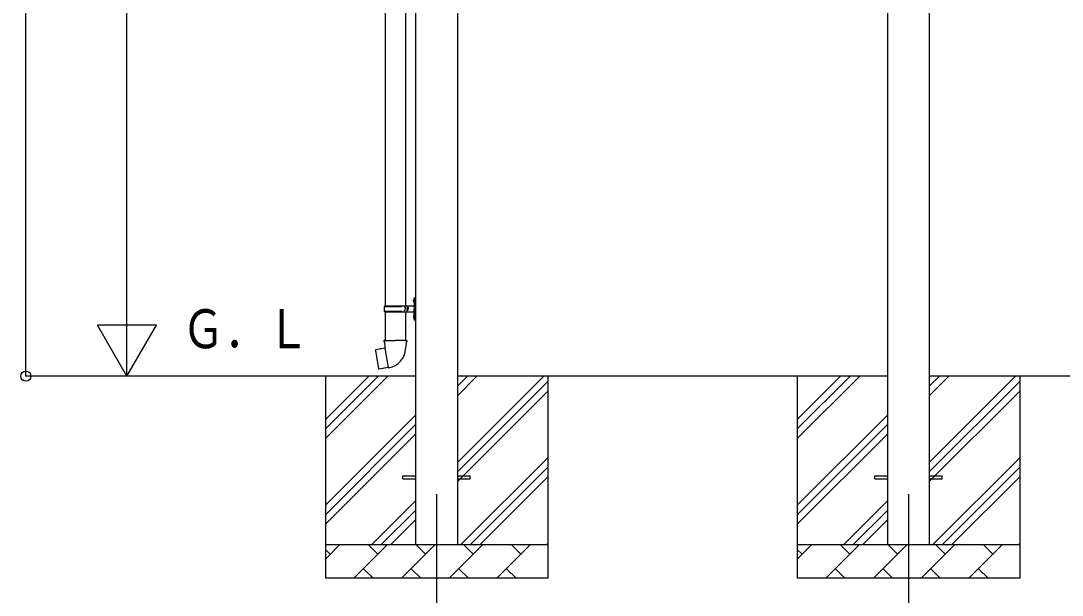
# Model space of a CAD drawing. Units: millimetres, scale not verified. Extents: x -14718 to 14718, y -10395 to 10395.
# Drawn here: x -4739 to -1650, y -2300 to -596 of the extents above; entities that cross this region are included whole.
import ezdxf
from ezdxf.enums import TextEntityAlignment as Align

# ---------------------------------------------------------------- set-up
doc = ezdxf.new("R2010")
doc.units = ezdxf.units.MM
doc.header["$LTSCALE"] = 40
for name, color, linetype in [('0-4_YKK_12', 2, 'Continuous'), ('0-5_YKK_13', 4, 'Continuous'), ('0-6_YKK_A1', 4, 'Continuous'), ('0-7_YKK_D', 6, 'Continuous')]:
    doc.layers.add(name, color=color, linetype=linetype)
doc.styles.add('ＭＳ ゴシック', font='')
doc.styles.get('ＭＳ ゴシック').set_extended_font_data('MS Gothic')

msp = doc.modelspace()

# ---------------------------------------------------------------- linework, layer by layer
at = {"layer": '0-4_YKK_12'}
for p, q in [((-3505.79, -2000.5), (-3505.79, -2500.5)), ((-2105.79, -2000.5), (-2105.79, -2500.5))]:
    msp.add_line(p, q, dxfattribs=at)
at = {"layer": '0-5_YKK_13'}
for p, q in [((-3658.29, -536.99), (-3658.29, -1441.5)), ((-3598.29, -536.99), (-3598.29, -1441.5)), ((-3572.29, -1418.5), (-3569.29, -1417)), ((-3572.29, -1418.5), (-3572.29, -1450.5)), ((-3569.29, -1417), (-3569.29, -1450.5)), ((-3569.29, -1417), (-3568.29, -1417)), ((-3568.29, -1417), (-3568.29, -1450.5)), ((-3661.29, -1443.5), (-3610.96, -1443.5)), ((-3660.29, -1441.5), (-3574.29, -1441.5)), ((-3660.29, -1441.5), (-3660.29, -1443.5)), ((-3601.29, -1441.5), (-3601.29, -1446)), ((-3601.29, -1446), (-3599.29, -1446)), ((-3599.29, -1446), (-3599.29, -1450.5)), ((-3599.29, -1455), (-3599.29, -1450.5)), ((-3593.29, -1441.5), (-3593.29, -1450.5)), ((-3593.29, -1446), (-3590.29, -1446)), ((-3593.29, -1459.5), (-3593.29, -1450.5)), ((-3590.29, -1446), (-3590.29, -1450.5)), ((-3590.29, -1455), (-3590.29, -1450.5)), ((-3574.59, -1424.35), (-3572.54, -1425.35)), ((-3573.32, -1422.35), (-3572.69, -1422.35)), ((-3573.32, -1422.35), (-3573.32, -1430.65)), ((-3573.32, -1430.65), (-3572.69, -1430.65)), ((-3572.69, -1422.35), (-3572.69, -1430.65)), ((-3572.69, -1422.35), (-3572.29, -1422.75)), ((-3572.69, -1430.65), (-3572.29, -1430.25)), ((-3572.54, -1425.35), (-3571.93, -1426.5)), ((-3572.29, -1422.75), (-3572.29, -1430.25)), ((-3572.29, -1482.5), (-3572.29, -1450.5)), ((-3569.29, -1484), (-3569.29, -1450.5)), ((-3568.29, -1484), (-3568.29, -1450.5)), ((-3661.29, -1457.5), (-3610.96, -1457.5)), ((-3660.29, -1459.5), (-3660.29, -1457.5)), ((-3660.29, -1459.5), (-3574.29, -1459.5)), ((-3658.29, -1459.5), (-3658.29, -1544.43)), ((-3601.29, -1459.5), (-3601.29, -1455)), ((-3601.29, -1455), (-3599.29, -1455)), ((-3598.29, -1459.5), (-3598.29, -1544.43)), ((-3593.29, -1455), (-3590.29, -1455)), ((-3574.59, -1472.35), (-3572.54, -1473.35)), ((-3573.32, -1470.35), (-3572.69, -1470.35)), ((-3573.32, -1470.35), (-3573.32, -1478.65)), ((-3573.32, -1478.65), (-3572.69, -1478.65)), ((-3572.69, -1470.35), (-3572.69, -1478.65)), ((-3572.69, -1470.35), (-3572.29, -1470.75)), ((-3572.69, -1478.65), (-3572.29, -1478.25)), ((-3572.54, -1473.35), (-3571.93, -1474.5)), ((-3572.29, -1470.75), (-3572.29, -1478.25)), ((-3572.29, -1482.5), (-3569.29, -1484)), ((-3569.29, -1484), (-3568.29, -1484)), ((-3660.14, -1544.43), (-3662.29, -1545.21)), ((-3660.14, -1544.43), (-3628.29, -1544.43)), ((-3660.14, -1544.43), (-3660.05, -1549.64)), ((-3596.44, -1544.43), (-3628.29, -1544.43)), ((-3596.44, -1544.43), (-3594.29, -1545.21)), ((-3686.75, -1572.88), (-3687.56, -1574.05)), ((-3687.56, -1574.05), (-3677.94, -1628.61)), ((-3658.88, -1567.63), (-3686.75, -1572.88)), ((-3674.01, -1570.28), (-3674.22, -1570.52)), ((-3662.29, -1545.21), (-3662.29, -1548.83)), ((-3662.29, -1548.83), (-3660.05, -1549.64)), ((-3660.05, -1549.64), (-3659.79, -1564.43)), ((-3659.79, -1564.43), (-3658.44, -1566.43)), ((-3648.52, -1624.92), (-3658.66, -1567.45)), ((-3658.64, -1566.63), (-3658.64, -1567.33)), ((-3658.44, -1566.43), (-3658.47, -1566.43)), ((-3598.1, -1566.37), (-3598.17, -1568.53)), ((-3596.79, -1564.43), (-3598.1, -1566.37)), ((-3594.29, -1548.83), (-3596.53, -1549.64)), ((-3594.29, -1545.21), (-3594.29, -1548.83)), ((-3663.91, -1627.52), (-3664.19, -1627.36)), ((-3648.22, -1625.69), (-3648.46, -1625.02)), ((-3605.79, -1946), (-3568.29, -1946)), ((-3605.79, -1955), (-3605.79, -1946)), ((-3443.29, -1946), (-3405.79, -1946)), ((-3405.79, -1955), (-3405.79, -1946)), ((-2205.79, -1946), (-2168.29, -1946)), ((-2205.79, -1955), (-2205.79, -1946)), ((-2043.29, -1946), (-2005.79, -1946)), ((-2005.79, -1955), (-2005.79, -1946)), ((-3605.79, -1955), (-3568.29, -1955)), ((-3443.29, -1955), (-3405.79, -1955)), ((-2205.79, -1955), (-2168.29, -1955)), ((-2043.29, -1955), (-2005.79, -1955))]:
    msp.add_line(p, q, dxfattribs=at)
for points in [[(-3574.59, -1428.65), (-3572.54, -1427.65), (-3571.93, -1426.5)], [(-3574.59, -1476.65), (-3572.54, -1475.65), (-3571.93, -1474.5)], [(-3596.44, -1544.43), (-3596.53, -1549.64), (-3596.79, -1564.43)], [(-3671.76, -1570.06), (-3672.04, -1569.9), (-3674.01, -1570.28)], [(-3648.79, -1624.83), (-3676.78, -1629.43), (-3677.94, -1628.61)], [(-3661.73, -1626.96), (-3661.94, -1627.19), (-3663.91, -1627.52)]]:
    msp.add_lwpolyline(points, dxfattribs=at)
for centre, radius, start, end in [((-3612.54, -1450.5), 49.25, 171.82876, 180.00002), ((-3612.54, -1450.5), 49.25, 180.00002, 188.17127), ((-3610.96, -1441.5), 2, 270, 359.99998), ((-3568.99, -1426.5), 6, 136.21765, 223.78235), ((-3574.29, -1439.5), 2, 270, 359.99998), ((-3610.96, -1459.5), 2, 0.00005, 90.00004), ((-3568.99, -1474.5), 6, 136.21765, 223.78235), ((-3574.29, -1461.5), 2, 0.00005, 90.00004), ((-3658.94, -1567.33), 0.3, 280.66842, 0), ((-3658.44, -1566.63), 0.2, 100, 180), ((-3658.44, -1566.43), 60.3, 279.96938, 358), ((-3648.74, -1625.13), 0.3, 20, 99.33158), ((-3648.03, -1625.62), 0.2, 200, 279.96938)]:
    msp.add_arc(centre, radius, start, end, dxfattribs=at)
at = {"layer": '0-6_YKK_A1'}
for p, q in [((-2168.29, 693.67), (-2168.29, -2150.5)), ((-2043.29, -2150.5), (-2043.29, 693.67)), ((-3568.29, 647), (-3568.29, -2150.5)), ((-3443.29, -2150.5), (-3443.29, 647)), ((-3568.29, -1650.5), (-4262.45, -1650.5)), ((-3835.79, -1650.5), (-3835.79, -2250.5)), ((-3835.79, -1835.55), (-3650.74, -1650.5)), ((-3835.79, -1807.27), (-3679.02, -1650.5)), ((-3835.79, -1778.98), (-3707.31, -1650.5)), ((-2168.29, -1650.5), (-3443.29, -1650.5)), ((-3443.29, -1905.6), (-3188.19, -1650.5)), ((-3443.29, -1707.61), (-3386.18, -1650.5)), ((-3443.29, -1679.32), (-3414.46, -1650.5)), ((-3443.29, -1933.88), (-3175.79, -1666.38)), ((-3175.79, -1650.5), (-3175.79, -2250.5)), ((-2435.79, -1650.5), (-2435.79, -2250.5)), ((-2435.79, -1835.55), (-2250.74, -1650.5)), ((-2435.79, -1807.27), (-2279.02, -1650.5)), ((-2435.79, -1778.98), (-2307.31, -1650.5)), ((-768.29, -1650.5), (-2043.29, -1650.5)), ((-2043.29, -1905.6), (-1788.19, -1650.5)), ((-2043.29, -1707.61), (-1986.18, -1650.5)), ((-2043.29, -1679.32), (-2014.46, -1650.5)), ((-2043.29, -1933.88), (-1775.79, -1666.38)), ((-1775.79, -1650.5), (-1775.79, -2250.5)), ((-3443.29, -1962.17), (-3175.79, -1694.67)), ((-2043.29, -1962.17), (-1775.79, -1694.67)), ((-3835.79, -2033.54), (-3568.29, -1766.04)), ((-2435.79, -2033.54), (-2168.29, -1766.04)), ((-3835.79, -2061.82), (-3568.29, -1794.32)), ((-3835.79, -2090.11), (-3568.29, -1822.61)), ((-2435.79, -2061.82), (-2168.29, -1794.32)), ((-2435.79, -2090.11), (-2168.29, -1822.61)), ((-3433.63, -2150.5), (-3175.79, -1892.66)), ((-2033.63, -2150.5), (-1775.79, -1892.66)), ((-3405.35, -2150.5), (-3175.79, -1920.94)), ((-2005.35, -2150.5), (-1775.79, -1920.94)), ((-3377.06, -2150.5), (-3175.79, -1949.23)), ((-1977.06, -2150.5), (-1775.79, -1949.23)), ((-3698.19, -2150.5), (-3568.29, -2020.6)), ((-2298.19, -2150.5), (-2168.29, -2020.6)), ((-3669.9, -2150.5), (-3568.29, -2048.88)), ((-2269.9, -2150.5), (-2168.29, -2048.88)), ((-3641.62, -2150.5), (-3568.29, -2077.17)), ((-2241.62, -2150.5), (-2168.29, -2077.17)), ((-3835.79, -2150.5), (-3175.79, -2150.5)), ((-3835.79, -2193.39), (-3792.89, -2150.5)), ((-3751.47, -2250.5), (-3651.47, -2150.5)), ((-3680.03, -2179.05), (-3708.58, -2150.5)), ((-3610.05, -2250.5), (-3510.05, -2150.5)), ((-3538.61, -2179.05), (-3567.16, -2150.5)), ((-3468.63, -2250.5), (-3368.63, -2150.5)), ((-3397.18, -2179.05), (-3425.74, -2150.5)), ((-3327.21, -2250.5), (-3227.21, -2150.5)), ((-3255.76, -2179.05), (-3284.32, -2150.5)), ((-3179.07, -2150.5), (-3175.79, -2147.22)), ((-2435.79, -2150.5), (-1775.79, -2150.5)), ((-2435.79, -2193.39), (-2392.89, -2150.5)), ((-2351.47, -2250.5), (-2251.47, -2150.5)), ((-2280.03, -2179.05), (-2308.58, -2150.5)), ((-2210.05, -2250.5), (-2110.05, -2150.5)), ((-2138.61, -2179.05), (-2167.16, -2150.5)), ((-2068.63, -2250.5), (-1968.63, -2150.5)), ((-1997.18, -2179.05), (-2025.74, -2150.5)), ((-1927.21, -2250.5), (-1827.21, -2150.5)), ((-1855.76, -2179.05), (-1884.32, -2150.5)), ((-1779.07, -2150.5), (-1775.79, -2147.22)), ((-3821.45, -2179.05), (-3835.79, -2164.71)), ((-2421.45, -2179.05), (-2435.79, -2164.71)), ((-3722.92, -2221.95), (-3694.37, -2250.5)), ((-3581.5, -2221.95), (-3552.95, -2250.5)), ((-3440.08, -2221.95), (-3411.52, -2250.5)), ((-3298.66, -2221.95), (-3270.1, -2250.5)), ((-2322.92, -2221.95), (-2294.37, -2250.5)), ((-2181.5, -2221.95), (-2152.95, -2250.5)), ((-2040.08, -2221.95), (-2011.52, -2250.5)), ((-1898.66, -2221.95), (-1870.1, -2250.5)), ((-3175.79, -2250.5), (-3835.79, -2250.5)), ((-1775.79, -2250.5), (-2435.79, -2250.5))]:
    msp.add_line(p, q, dxfattribs=at)
at = {"layer": '0-7_YKK_D'}
for p, q in [((-4724.39, -1650.5), (-4724.39, 985.45)), ((-4424.39, -1475.5), (-4424.39, 474.5)), ((-4424.39, -1650.5), (-4424.39, -1347.39)), ((-4424.39, -1650.5), (-4511.89, -1498.95)), ((-4336.89, -1498.95), (-4511.89, -1498.95)), ((-4424.39, -1650.5), (-4336.89, -1498.95)), ((-4228.43, -1650.5), (-4725.39, -1650.5)), ((-4228.43, -1650.5), (-4425.39, -1650.5))]:
    msp.add_line(p, q, dxfattribs=at)
msp.add_circle((-4724.39, -1650.5), 14.88, dxfattribs=at)

# ---------------------------------------------------------------- texts
at = {"layer": '0-6_YKK_A1', "style": 'ＭＳ ゴシック', "width": 0.8}
msp.add_text('Ｇ．Ｌ', height=115.5, dxfattribs=at).set_placement((-4261.3, -1602.23), align=Align.BOTTOM_LEFT)

doc.saveas('drawing.dxf')
